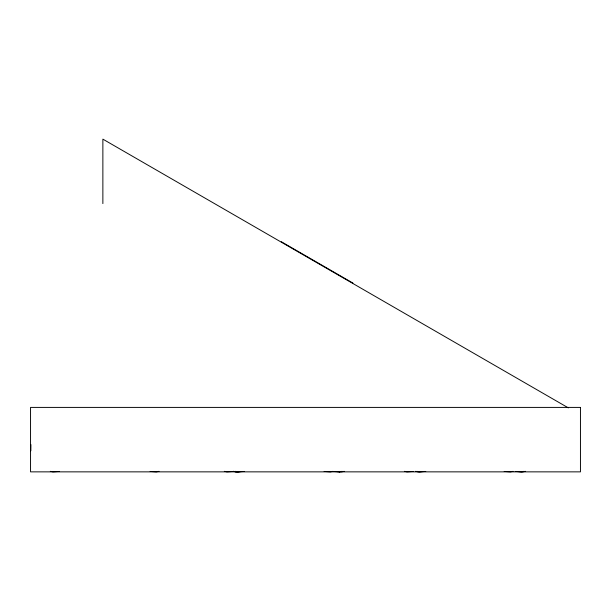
<?xml version="1.0" encoding="UTF-8"?>
<svg xmlns="http://www.w3.org/2000/svg" width="611" height="611" viewBox="0 0 611 611"><rect width="100%" height="100%" fill="white"/><g stroke="black" fill="none" stroke-linecap="round" stroke-linejoin="round"><path stroke-width="0.92" d="M30.901 444.564L30.84 450.796M159.013 471.341L156.378 471.86L150.123 471.455M333.026 471.341L330.391 471.86L324.128 471.455M339.349 471.86L342.122 471.341M344.199 471.341L341.564 471.86L335.309 471.455M513.095 471.341L510.46 471.86L504.197 471.455M524.062 471.341L521.427 471.86L515.172 471.455M525.559 471.341L522.917 471.86L516.662 471.455M59.214 471.455L52.951 471.86L50.316 471.341M233.219 471.455L226.964 471.86L224.329 471.341M242.185 471.455L235.922 471.86L233.287 471.341M242.315 471.455L236.06 471.86L233.425 471.341M244.4 471.455L238.137 471.86L235.502 471.341M413.288 471.455L407.033 471.86L404.398 471.341M424.263 471.455L418 471.86L415.365 471.341M425.752 471.455L419.497 471.86L416.855 471.341M333.094 471.455L339.487 471.86M281.327 241.727L352.914 283.061M568.345 407.881L102.869 139.14L102.869 203.593M580.45 407.407L30.55 407.407L30.55 471.86L580.45 471.86L580.45 407.407"/></g></svg>
